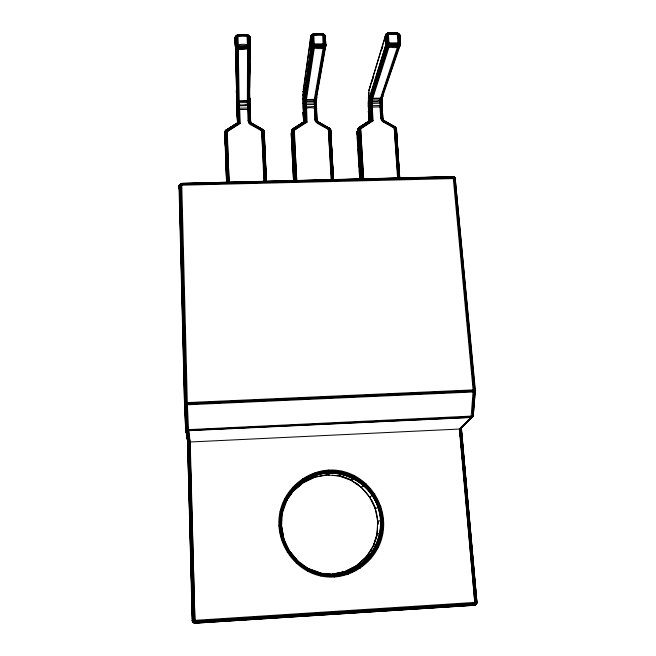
<?xml version="1.0" encoding="UTF-8"?>
<svg xmlns="http://www.w3.org/2000/svg" width="656" height="656" viewBox="0 0 656 656"><rect width="100%" height="100%" fill="white"/><g stroke="black" fill="none" stroke-linecap="round" stroke-linejoin="round"><path stroke-width="0.98" d="M304.22 121.77L303.49 106.977L315.88 106.518L316.463 106.649L316.594 109.101L316.454 101.934L314.732 102.967L304.901 103.041L303.425 102.172L303.466 100.048L304.294 121.614L292.74 129.011L291.658 130.528L291.248 133.988L293.527 180.695M265.532 181.466L263.023 130.929L262.351 129.88L250.576 123.197L249.378 120.622L248.665 101.155L249.059 48.56C237.431 50.783 233.159 49.963 235.192 37.162C237.054 32.718 243.491 35.58 247 34.629C248.247 35.104 249.879 35.818 249.993 37.351L250.453 46.109L249.657 48.109L237.792 48.995L238.915 122.943L226.599 131.594L228.214 182.286M248.493 35.293L246.992 34.686L238.005 34.793L239.579 123.172L227.288 131.544L224.68 132.553L226.623 182.737M250.043 42.779L249.993 37.351L249.132 35.736L246.992 34.686L249.132 35.736L249.698 37.023L250.059 45.453L249.19 99.81L249.92 120.77L250.953 122.992L262.613 129.585L263.564 131.069L265.967 181.597M249.608 39.36L249.633 36.31L249.993 37.351L247 34.629L247.763 35.022M249.608 74.62L249.706 63.427M249.911 42.066L249.961 36.982L250.092 37.704M249.608 87.478L249.846 63.099M360.734 179.498L357.791 129.158L358.84 127.641L370.107 120.45L369.508 107.838L371.558 107.1L379.963 106.903L381.685 107.166L382.186 107.855L382.071 103.082L369.738 103.492L369.213 103.32L369.279 100.967L369.918 95.891L385.958 44.321L387.106 43.37L389.303 42.952L398.823 42.878L400.57 43.788C400.406 49.348 390.222 47.601 386.942 46.273C385.121 43.034 383.006 34.055 388.377 32.907L397.134 32.8C402.144 34.497 399.807 40.959 400.504 44.846M386.712 33.604L388.262 32.956L397.134 32.8L398.085 45.19L380.226 99.056L379.89 105.222L380.669 117.891L382.727 118.334L383.014 119.433L381.931 105.354L382.325 98.621L382.161 100.999L380.595 101.754L371.517 101.926L369.279 100.967M382.899 118.564L382.194 107.6M303.539 94.005L302.957 94.743L302.842 99.097L303.466 98.367M368.369 106.895L369.016 121.508M325.023 39.737C326.245 37.302 325.45 34.333 322.572 33.71L313.699 33.817C308.484 34.957 310.378 44.182 312.182 47.273C315.47 48.61 325.884 50.373 325.966 44.772L324.039 43.854L314.38 43.936L312.215 44.354L311.215 45.305L303.605 100.466L305.581 101.598L314.109 101.5L315.897 100.983L316.512 99.81L316.422 102.205M475.133 605.168L195.086 623.143L193.069 622.462L192.175 620.42L187.559 440.504L188.51 441.578L190.215 441.988L459.364 429.049L460.873 428.475L461.307 427.384L476.978 602.282L476.674 603.717L474.436 605.308L195.127 623.2L193.069 622.462L192.487 620.469L187.567 440.512L185.714 428.753L184.557 403.063L179.367 184.926L181.761 183.393L452.837 176.554C454.296 175.874 456.158 180.015 455.485 178.555M294.052 181.187L291.608 131.159L294.355 130.15L307.065 122.131L306.327 100.401L314.372 47.626L313.765 33.981L312.117 34.514M369.098 92.857L368.549 94.005L369.18 89.716L386.138 34.046L388.262 32.956L387.393 33.317M307.672 571.302L308.771 568.719L321.145 573.155L320.776 576.001C348.738 582.151 377.815 561.88 382.776 533.894C388.114 506.334 369.541 477.06 341.891 471.147C314.396 465.022 285.631 484.464 280.03 511.86C273.847 539.814 292.568 570.056 320.776 576.001M330.321 132.225L330.517 129.88L328.369 129.445L317.447 123.385L315.544 121.614L314.757 119.195L314.183 100.253L323.26 47.503L322.645 33.874L320.53 33.784M333.527 180.056L330.64 129.724L329.41 128.256L317.84 121.573L316.381 122.615M382.087 103.172L382.161 100.999M476.879 603.003L461.275 427.417L465.596 423.112M357.2 135.079L356.921 131.979L357.971 130.478M369.648 97.121L370.566 98.613L371.788 99.138L380.226 99.056L382.341 97.957L382.866 95.661L382.136 99.441C378.889 101.139 371.944 102.074 369.426 98.851M316.479 100.237L316.618 98.072L315.979 99.597L314.183 100.253L305.647 100.335L303.679 98.859L311.354 46.027L311.092 35.547L302.916 95.161L302.957 94.743M303.334 90.856L303.408 112.816L303.138 112.324L303.671 122.762M264.327 140.909L263.917 130.519L262.933 129.453L251.855 123.353L250.731 124.738L248.821 122.951L248.058 120.524L247.353 101.467L247.574 48.962L247 34.629M266.516 181.884L264.188 131.102L264.425 140.663M380.669 117.891L382.317 121.286L383.662 120.253L384.244 120.893L382.915 119.687L382.391 118.146L381.603 105.288L381.981 98.4L400.554 44.124L400.004 35.481C399.184 33.226 396.987 32.603 394.945 33.128M396.314 128.355L396.437 128.978L395.142 126.723L384.26 120.696L383.383 122.057L394.248 128.084L396.445 128.732L399.742 178.514M382.776 533.894L379.726 533.41L376.946 534.14L373.092 546.587L377.471 534.361L376.946 534.181L377.708 521.266L375.207 508.646L380.865 506.35M377.544 527.285C377.38 547.096 363.317 565.169 344.908 571.868M377.717 524.292C378.168 501.709 361.103 480.725 339.119 475.821M378.069 524.324L378.192 522.315M181.072 183.655L181.802 183.557L180.392 183.934L181.761 183.393L453.14 176.776L473.181 390.591L471.082 417.282L459.676 429.016L474.796 602.52L474.436 605.308M368.565 93.587L368.336 102.082M368.746 93.193L368.459 97.408L368.975 94.587M356.921 131.979L356.889 132.84L357.946 130.79L357.487 130.888M329.41 128.256L318.447 122.016L317.447 123.385M195.127 623.2L192.905 620.469L188.092 441.267L185.591 428.007L187.567 440.529L185.591 428.007L184.484 403.186L179.022 186.279L181.687 184.016L453.271 177.145L454.723 178.383L474.452 389.853L473.845 391.886L472.312 417.052L460.873 428.475L476.076 602.421L474.837 603.955L194.963 621.847L193.479 620.453L192.233 620.453L193.069 622.462L195.045 622.88L474.706 604.971L476.289 604.34L476.978 602.282L476.674 603.717M195.045 622.88L192.487 620.469L187.69 440.766L185.976 428.852L184.828 402.932L179.342 185.755L179.81 184.369L181.728 183.426L187.304 402.587L188.477 429.631L189.863 441.98L194.996 622.437L474.796 604.537L476.551 602.372L460.651 428.655L472.312 417.052L474.452 389.853L187.304 402.587C183.713 401.792 184.213 405.162 187.411 404.777L473.14 391.985C474.493 392.477 476.666 389.836 474.452 389.853L473.181 391.32L187.37 404.096L186.648 404.736L187.731 429.59L187.132 430.459L188.534 441.595L193.479 620.453L476.978 602.282M187.395 439.594L185.591 428.007L186.509 430.024L187.854 430.721L189.182 441.865L193.479 620.453L188.821 441.742L187.026 429.442L185.853 402.718L180.318 185.353L181.696 185.181L455.19 178.53L474.944 389.902L472.853 416.568L461.086 428.229L476.551 602.372L460.93 428.425M476.551 602.372L461.152 428.138L473.238 415.961L475.37 390.213L455.157 177.932L455.666 178.965L454.682 177.407L452.984 176.579L455.19 178.53M475.764 604.832L474.583 605.234L476.289 604.34L476.855 602.323L461.152 428.138L473.238 415.961L475.264 389.984L474.952 391.394M360.849 179.342L357.741 129.781L360.628 128.781L373.1 120.811L372.165 105.37L372.469 99.195L389.164 46.617L388.377 32.907L386.138 34.046L385.408 36.014M280.03 511.86L282.326 512.443C276.455 539.076 294.29 567.883 321.169 573.541C347.811 579.404 375.519 560.101 380.259 533.443C385.367 507.162 367.663 479.233 341.3 473.607C314.937 467.728 287.402 486.514 282.252 512.828M281.317 539.691L283.876 538.879L281.563 525.792L282.326 512.443M325.942 45.838L325.073 35.375M303.113 91.373L303.064 91.922L303.966 87.83M383.186 119.695C384.646 121.311 382.432 118.539 381.48 120.294M303.343 88.954L303.285 89.601L310.829 36.219L310.772 36.941M360.89 179.277L357.996 128.568L370.402 120.187L373.1 120.811M225.336 145.837L224.975 131.323L225.894 130.216L237.734 122.844L240.235 123.476L239.678 109.544L248.28 109.421L250.133 110.093L250.682 121.45L248.058 120.524M235.586 47.035L235.192 37.162L236.775 100.065L238.718 101.549L248.034 101.377L249.592 100.352L249.895 98.031L249.903 103.418C246.877 104.739 235.766 107.002 236.718 101.254L236.898 103.656M361.653 179.908L358.709 129.093L359.488 127.584L370.738 120.13L370.566 98.613L386.942 46.273L386.138 34.046M249.829 99.827L249.895 99.269M179.4 188.608L179.104 185.582L179.408 190.355M292.748 490.672L293.412 491.057L303.015 482.783L314.355 477.33L315.774 475.395L315.101 472.525M236.463 92.529L236.398 93.078L236.398 90.102L236.783 104.673M225.344 138.908L224.975 131.323L225.894 130.216L237.734 122.844L235.553 45.961C239.538 43.772 246.32 43.673 250.354 45.764L249.592 99.286L250.469 122.606M307.065 122.131L304.458 121.508L291.879 129.937L291.248 133.988L293.585 180.908M292.002 131.315L292.822 128.83L304.761 121.45L304.433 99.802L312.182 47.273L311.264 36.26L311.534 34.965L313.699 33.817L316.594 33.833M382.087 105.509L369.238 105.747L370.107 120.45M250.108 47.519L250.354 45.764L250.379 46.838M315.774 475.395C340.956 467.015 369.787 482.34 377.93 507.383C386.63 532.738 372.6 562.889 347.032 571.597L344.925 571.515L332.28 574.369L334.224 573.984M382.317 99.04L382.563 96.891M305.106 79.852L305.393 77.859M306.393 70.873L306.68 68.88M307.106 65.887L307.393 63.894M308.394 56.908L308.673 54.915M309.673 47.929L309.96 45.936M310.386 42.943L310.673 40.951M311.1 37.958L311.534 34.965L313.634 33.866L312.822 34.227M291.305 134.226L291.518 132.774L291.543 134.447M294.355 180.818L291.879 129.937M325.688 46.51L325.966 44.772L316.487 98.088L314.29 99.376L306.426 99.515L304.532 98.818L303.671 97.072M356.889 132.84L357.135 131.397L357.946 130.79M370.894 558.838L368.483 556.96L365.925 557.19L356.347 565.849L344.884 571.597L332.313 574.09M325.056 38.032L325.401 36.039L325.54 36.761M323.933 34.374L322.498 33.759L324.564 34.809L325.261 36.088L325.729 44.452L316.102 98.613L316.545 119.449L317.594 121.655L329.197 128.207L330.148 129.691L333.084 179.646M400.258 45.518L400.57 43.788L399.832 46.1L387.581 46.699L371.14 98.941L370.829 105.436L371.747 120.278L359.947 128.822L362.711 179.646M341.891 471.147L341.104 474.091L339.16 476.051L326.557 474.805L314.158 477.109L303.63 482.168M397.134 32.8L399.824 35.162L400.39 43.468L399.832 46.1L386.942 46.273L386.163 43.977L385.712 34.629L369.451 88.462L370.099 86.707M226.582 183.155L224.975 131.323M369.722 87.223L368.951 90.782L369.18 89.716M330.198 131.602L330.64 129.724L330.755 130.347M235.471 36.482L235.127 37.892M249.903 103.418L249.92 101.016L249.214 102.197L248.058 102.648L238.103 102.664L236.832 101.68L236.668 99.507M179.096 186.009L179.367 184.926L179.342 185.755L181.728 183.426M239.678 109.544L237.144 110.339L237.554 123.107L225.352 130.806M474.468 391.681L474.944 389.902M235.455 46.314L236.414 48.29L238.382 122.811L226.55 130.618L225.967 131.7L227.673 182.393M250.215 110.356L250.043 105.526L236.972 105.862L236.955 99.769M354.666 475.723C354.543 476.945 351.108 481.184 351.14 479.741L352.764 480.864M461.291 427.835L473.238 415.961L473.484 414.535L473.46 415.273L461.34 427.573L473.238 415.961L460.389 428.803L476.076 602.421L460.578 428.696L472.853 416.568L473.534 414.969M265.016 181.376L262.392 130.847L250.133 123.533L248.739 120.54L248.034 101.377L248.345 48.856L247.574 48.519L249.657 48.109L250.354 45.764M372.108 81.426L373.592 76.547M381.94 49.216L382.833 46.289M295.831 180.318L293.667 130.2L305.729 121.606L304.999 100.13L312.822 47.708L325.245 47.093L325.966 44.772M358.258 129.535L358.963 127.469L370.402 120.187L369.754 105.575L370.107 98.179L386.441 45.699L386.163 43.977L369.795 97.67L369.41 105.665L370.205 120.294M237.595 122.951L225.861 130.388L226.55 130.618L238.915 122.943L237.054 48.724L238.563 48.642L236.414 48.29L235.848 45.633L235.512 37.203L235.922 35.9L238.013 34.743L236.521 35.44M316.413 104.386L303.884 104.706L303.425 102.172M237.546 124.091L237.144 110.339L237.734 122.844L226.033 130.191L224.762 132.307L227.115 182.598M382.817 96.301L381.103 98.08L372.665 98.318L370.788 97.629L369.918 95.891M311.534 34.965L310.919 36.597L313.699 33.817M316.487 98.088L316.774 96.834L316.208 104.484L316.922 119.646L318.521 122.213M249.829 98.679L248.025 100.483L239.391 100.729L237.48 100.024L236.636 98.261M264.056 134.8L264.048 133.931M303.482 103.197L302.859 103.459L302.883 98.835M296.225 563.266L297.963 561.134L289.468 550.942L283.818 538.888L281.49 525.768L278.874 525.833M344.884 571.597L356.372 565.767L365.925 557.19M314.757 119.195L317.176 120.122L316.553 108.839C312.822 107.289 307 107.108 303.589 109.347L304.294 121.614L292.822 128.83L291.731 130.913M361.103 179.129L357.905 129.535L358.963 127.469L370.738 120.13L369.836 107.592M361.185 179.072L358.233 129.298L359.185 127.444L360.628 128.781L363.711 179.555M362.145 179.76L359.291 128.929L359.841 127.863L371.173 120.163L370.902 107.207M294.429 180.753L292.018 130.675L293.002 128.814L304.458 121.508L303.982 99.368L311.682 46.699L311.362 44.961L312.182 47.273L314.372 47.626L313.552 47.978L305.737 99.441L306.401 121.836L294.355 130.15L296.619 180.236M294.798 180.58L292.461 130.47L293.265 128.945L304.761 121.45L304.015 108.839M295.282 180.425L293.027 130.306L293.593 129.232L305.171 121.483L305.024 108.453M227.222 182.548L225.426 131.864L226.254 130.331L237.997 122.787L237.816 109.88M397.544 177.686L394.248 128.084L395.109 126.706L396.445 128.732L399.701 178.186M293.412 491.057L294.388 489.409L304.179 480.823L302.842 478.404M331.182 180.384L328.369 129.445L329.353 128.059L329.943 128.642M263.917 181.318L261.711 130.831L262.933 129.453L264.302 131.733M334.609 577.034L334.207 574.139C366.36 572.901 388.836 537.141 378.11 507.309C368.902 477.511 330.124 462.923 304.187 480.963L303.015 482.783L293.093 490.918M367.393 556.067L369.033 553.541M370.673 551.015L371.763 549.326M286.401 500.725L288.632 497.453M290.305 495.001L292.535 491.729M292.469 487.334L294.347 489.294L286.975 500.102L282.58 512.533M285.844 501.537L294.347 489.294M371.362 499.528L375.708 508.515L375.207 508.662L369.623 497.125L361.358 487.449L361.677 487.031M225.508 133.652L224.951 135.628M474.706 604.971L476.855 602.323M476.076 602.421L460.332 428.827L472.312 417.052L460.332 428.827L475.477 602.47L474.837 603.266L194.922 621.142L194.16 620.42L189.182 441.865L187.132 430.459L471.082 417.282L472.853 416.568L472.591 416.035L188.477 429.631L185.689 428.45M293.314 491.049L302.933 482.767L314.29 477.306L326.68 475.042L328.353 473.058L328.41 470.057M473.394 415.379L472.591 416.035M235.512 37.203L235.217 37.531L235.922 35.9L238.005 34.793L235.512 37.203C239.85 35.645 245.328 35.572 249.698 37.023M365.892 483.48L361.374 487.465L350.96 480.258M187.026 429.442L186.509 430.024L188.092 441.267L192.487 620.469M452.837 176.554L454.083 177.013L452.837 176.554L453.403 176.776M398.02 45.904L400.39 43.468M385.466 35.293L388.377 32.907M461.34 427.564L473.46 415.273L465.104 423.415M312.182 47.273L323.293 46.904L325.729 44.452M461.34 427.433L466.334 422.431M470.934 417.503L187.854 430.721L189.863 441.98L194.16 620.42L189.469 441.939L187.854 430.721L188.575 430.566L187.731 429.59L188.526 430.172L471.197 416.888L471.984 416.248L471.082 417.282L471.656 417.364L459.676 429.016L475.477 602.47L460.036 428.934L471.656 417.364L459.364 429.049L474.796 602.52M473.238 415.961L460.086 428.926L475.477 602.47L459.741 429.008L471.656 417.364L459.864 428.983L475.477 602.47M236.414 48.29L247.558 47.921L250.059 45.453M236.964 108.224L250.125 107.978M358.963 127.469L356.88 132.602L359.677 179.236M249.657 123.951L251.428 122.967L263.499 130.011M249.756 111.955L250.01 108.962L250.018 111.782M287.23 552.467L289.468 550.942L297.931 561.2M370.05 496.83L369.623 497.125L374.822 493.911M304.294 121.614L303.712 109.085M358.84 127.641L370.402 120.187L369.508 107.838M359.841 127.863L371.747 120.278L371.788 99.138L388.303 46.97L389.164 46.617L386.942 46.273M360.234 128.273L372.436 120.515L372.231 107.051M359.488 127.584L371.173 120.163L370.312 107.379M293.002 128.814L293.593 129.232L305.729 121.606L305.663 108.338M293.265 128.945L305.171 121.483L304.458 108.625M293.593 129.232L293.962 129.642L306.401 121.836L306.344 108.289M240.235 123.476L227.288 131.544L229.001 182.204M226.254 130.331L238.382 122.811L238.358 109.708M226.55 130.618L226.902 131.028L239.579 123.172L238.997 109.593M226.033 130.191L237.997 122.787L237.398 110.093M311.264 36.26C315.593 34.916 321.571 34.071 325.499 36.408L324.564 34.809L322.498 33.759L323.203 34.104M386.007 35.334C390.263 33.923 395.642 33.604 399.824 35.162L399.988 35.834M315.544 121.614L317.365 121.007L317.988 121.827M248.821 122.951L250.772 122.336L251.486 123.156M237.234 35.153L238.005 34.793M288.591 551.302L289.468 550.942M380.915 119.138L383.022 119.203M314.987 120.45L317.053 120.351L317.57 121.327M248.28 121.778L250.461 121.68L250.994 122.451M339.078 573.016L343.941 572.057M383.58 519.987L377.708 521.266L378.25 521.307M286.106 501.619L287.033 500.192L284.679 498.74M453.14 176.776L181.696 183.631L179.76 185.533L185.271 402.817L186.435 429.188L188.174 441.34L192.905 620.469L188.534 441.595L185.976 428.852M322.645 33.874L313.765 33.981L311.772 35.973L312.215 44.354L314.421 46.305L323.318 46.191L325.302 44.182L324.843 35.818M397.257 32.956L388.491 33.062L386.556 35.047L387.106 43.37L389.311 45.305L398.085 45.19L400.021 43.198L399.455 34.891M238.005 35.047L246.984 34.94M313.576 34.128L316.528 34.087M194.381 623.143L195.086 623.143L193.676 622.897M250.731 124.738L261.711 130.831L264.22 131.487L266.344 181.564M189.838 441.98L187.854 430.721L189.666 441.964L194.16 620.42M320.505 573.205L334.273 574.238M320.407 573.475L323.375 573.697M327.328 574L331.288 574.295M326.557 474.805L329.451 475.034M332.354 475.272L338.152 475.739M247.558 47.921L249.657 48.109M323.293 46.904L325.245 47.093M396.888 33.103L398.364 33.456M249.477 104.263L249.854 104.435L249.608 94.48M303.654 122.041L303.22 108.125M340.07 475.78L350.222 479.413M350.985 480.282L339.16 476.051M321.178 573.254L308.771 568.809L297.963 561.134M309.263 569.449L319.587 573.041M237.907 114.275L237.128 113.595L236.865 104.583M378.455 547.153L375.634 545.931L372.936 546.399L365.909 557.264L366.294 557.756M397.643 33.194L397.003 32.849L398.996 33.891L400.004 35.481L399.504 34.456M384.145 120.835L395.609 127.28M369.025 121.294L368.385 111.077L369 113.66M188.51 441.578L186.509 430.024L188.288 441.431L192.905 620.469M356.003 483.103L358.43 484.784M382.317 121.286L383.383 122.057M251.978 123.369L250.772 122.336L250.338 120.966M473.181 391.32L473.845 391.886M386.556 43.649L389.246 46.027M322.572 33.71L325.261 36.088M311.707 44.641L314.404 47.027M235.848 45.633L238.546 48.044M187.37 404.096L185.853 402.718L186.648 404.736M347.032 571.597L348.188 574.344M329.427 128.076L330.731 130.101L333.527 180.187M293.962 129.642L296.824 180.228M226.902 131.028L229.206 182.196M360.57 568.121C360.62 566.374 356.2 564.217 356.61 566.456M396.445 128.732L395.109 126.706L395.953 128.322L399.414 177.965M399.045 177.833L395.486 128.182L394.805 127.141L382.514 119.794L381.915 117.998L381.128 105.247L381.71 97.826L399.258 46.543L397.938 46.502L398.577 46.83L381.103 98.08L380.537 103.459L381.325 117.916L382.03 119.999L383.686 121.54L394.904 128.1L398.577 177.743M329.353 128.059L330.731 130.101L333.42 179.867M332.74 180.531L329.648 129.552L328.968 128.502L317.258 121.86L316.036 119.302L315.47 99.942L324.663 47.552L323.26 47.503L323.966 47.839L314.855 100.171L315.421 119.22L316.84 122.188L329.041 129.47L332.256 180.433M264.22 131.487L262.966 129.626M262.81 129.437L263.974 131.257L266.287 181.761M382.866 119.039L383.301 120.015M185.271 402.817L185.935 404.588M250.715 121.844L250.6 121.196M184.828 402.932L185.328 404.342M184.557 403.063L184.869 404.006M192.602 621.872L192.233 620.453L192.29 621.175M303.548 98.31L303.679 98.859M317.135 119.876L317.258 120.515M187.132 430.459L188.994 441.808L193.479 620.453M185.714 428.753L187.69 440.766M186.025 429.442L187.837 440.996M188.625 430.787L190.215 441.988L194.898 620.379M179.104 185.582L179.457 189.609M394.248 128.084L398.003 177.694M368.492 109.691L368.984 117.367M399.766 178.448L396.281 128.51L399.496 178.014M368.393 111.331L369.107 121.901M395.486 128.182L398.725 177.76M394.904 128.1L398.176 177.694M371.558 107.1L372.436 120.515L360.628 128.781L363.506 179.564M363.334 179.58L359.947 128.822L363.121 179.596M395.953 128.322L399.168 177.866M359.291 128.929L362.547 179.67M358.709 129.093L362.005 179.793M358.233 129.298L361.472 178.94M328.369 129.445L331.665 180.384M303.646 116.711L304.007 122.549M368.385 111.077L369.025 121.631M357.676 137.334L357.856 140.409M358.348 148.592L358.537 151.659M358.963 158.818L359.152 161.884M359.636 170.068L359.824 173.135M357.323 137.096L357.864 146.165M357.987 148.182L358.529 157.251M358.652 159.269L359.135 167.329M359.316 170.355L359.8 178.416M303.187 112.578L303.761 122.246M333.363 179.81L330.517 129.88L333.174 179.687M224.844 135.39L224.762 132.307M296.446 180.244L293.667 130.2L296.233 180.261M368.574 111.561L369.131 121.778M329.648 129.552L332.403 180.457M329.041 129.47L331.821 180.392M330.148 129.691L332.863 180.564M303.138 112.324L303.638 121.975M293.027 130.306L295.667 180.343M292.461 130.47L295.134 180.466M292.018 130.675L294.692 180.63M261.711 130.831L264.409 181.327M237.792 119.958L237.488 114.078L237.767 123.631M291.838 140.532L292.232 148.641M292.478 153.717L292.929 162.844M293.175 167.911L293.568 176.029M236.709 100.024L237.702 123.574M264.696 146.772L265.098 155.939M265.368 162.048L265.778 171.208M266 176.3L266.221 181.384M264.68 149.043L264.999 156.169M265.36 164.303L265.623 170.412M265.983 178.547L266.123 181.605M228.821 182.212L226.599 131.594L228.616 182.229M368.828 109.839L368.91 111.758M263.023 130.929L265.18 181.392M262.392 130.847L264.581 181.327M250.559 122.352L250.043 107.896M237.062 110.602L237.546 123.303M303.613 117.555L303.81 122.303M263.974 131.257L266.065 181.384M263.564 131.069L265.664 181.236M225.967 131.7L228.05 182.311M225.426 131.864L227.542 182.434M225.762 150.134L225.992 156.259M226.377 166.46L226.64 173.602M225.484 149.921L225.984 163.196M226.14 167.28L226.632 180.556M237.218 113.849L237.57 123.361M249.747 104.345L249.911 109.052M236.57 95.915L236.627 100.286M303.908 116.842L304.064 121.639M249.969 103.148L249.969 105.616M236.775 100.065L235.537 39.54M187.247 434.28L187.296 436.314M303.433 104.534L303.49 106.977M302.9 103.369L303.006 108.051M369.213 103.32L369.238 105.747M368.164 102.164L368.196 106.821M381.546 520.126C383.678 547.342 361.915 573.442 334.421 574.992C306.746 576.772 281.859 553.221 280.809 525.759C279.333 498.773 301.227 473.353 328.459 472.074C355.544 470.59 379.89 493.296 381.546 520.126M382.169 520.077C384.334 547.612 362.317 574.025 334.494 575.591C306.491 577.395 281.301 553.566 280.251 525.776C278.759 498.47 300.907 472.755 328.459 471.467C355.855 469.967 380.488 492.927 382.169 520.077M382.866 520.028C385.056 547.932 362.752 574.697 334.56 576.288C306.172 578.116 280.653 553.967 279.587 525.8C278.078 498.134 300.522 472.082 328.443 470.778C356.2 469.261 381.152 492.525 382.866 520.028M473.837 389.836L473.181 390.591L187.337 403.35L186.55 402.636L180.974 185.238L181.679 184.541L453.378 177.661L454.132 178.293L473.837 389.836M398.823 42.878L398.118 43.599L389.336 43.722L388.524 43.009L387.975 34.686L388.688 33.956L397.454 33.85L398.258 34.555L398.823 42.878M399.488 43.001L398.118 44.403L389.336 44.518L387.778 43.148L387.229 34.825L388.598 33.423L397.364 33.317L398.922 34.678L399.488 43.001M324.039 43.854L323.31 44.592L314.413 44.706L313.601 43.993L313.15 35.604L313.88 34.875L322.768 34.768L323.572 35.481L324.039 43.854M324.728 43.977L323.326 45.395L314.421 45.51L312.863 44.132L312.42 35.752L313.83 34.342L322.711 34.227L324.269 35.604L324.728 43.977M473.46 415.273L467.753 421.004L473.46 415.273M248.239 44.846L247.492 45.584L238.472 45.707L237.661 44.985L237.324 36.547L238.071 35.809L247.074 35.695L247.886 36.416L248.239 44.846M248.96 44.969L247.517 46.404L238.497 46.519L236.939 45.133L236.603 36.687L238.046 35.268L247.05 35.153L248.608 36.539L248.96 44.969M249.583 45.174L247.542 47.199L238.53 47.314L236.316 45.354L235.98 36.916L238.021 34.907L247.025 34.793L249.223 36.752L249.583 45.174"/></g></svg>
